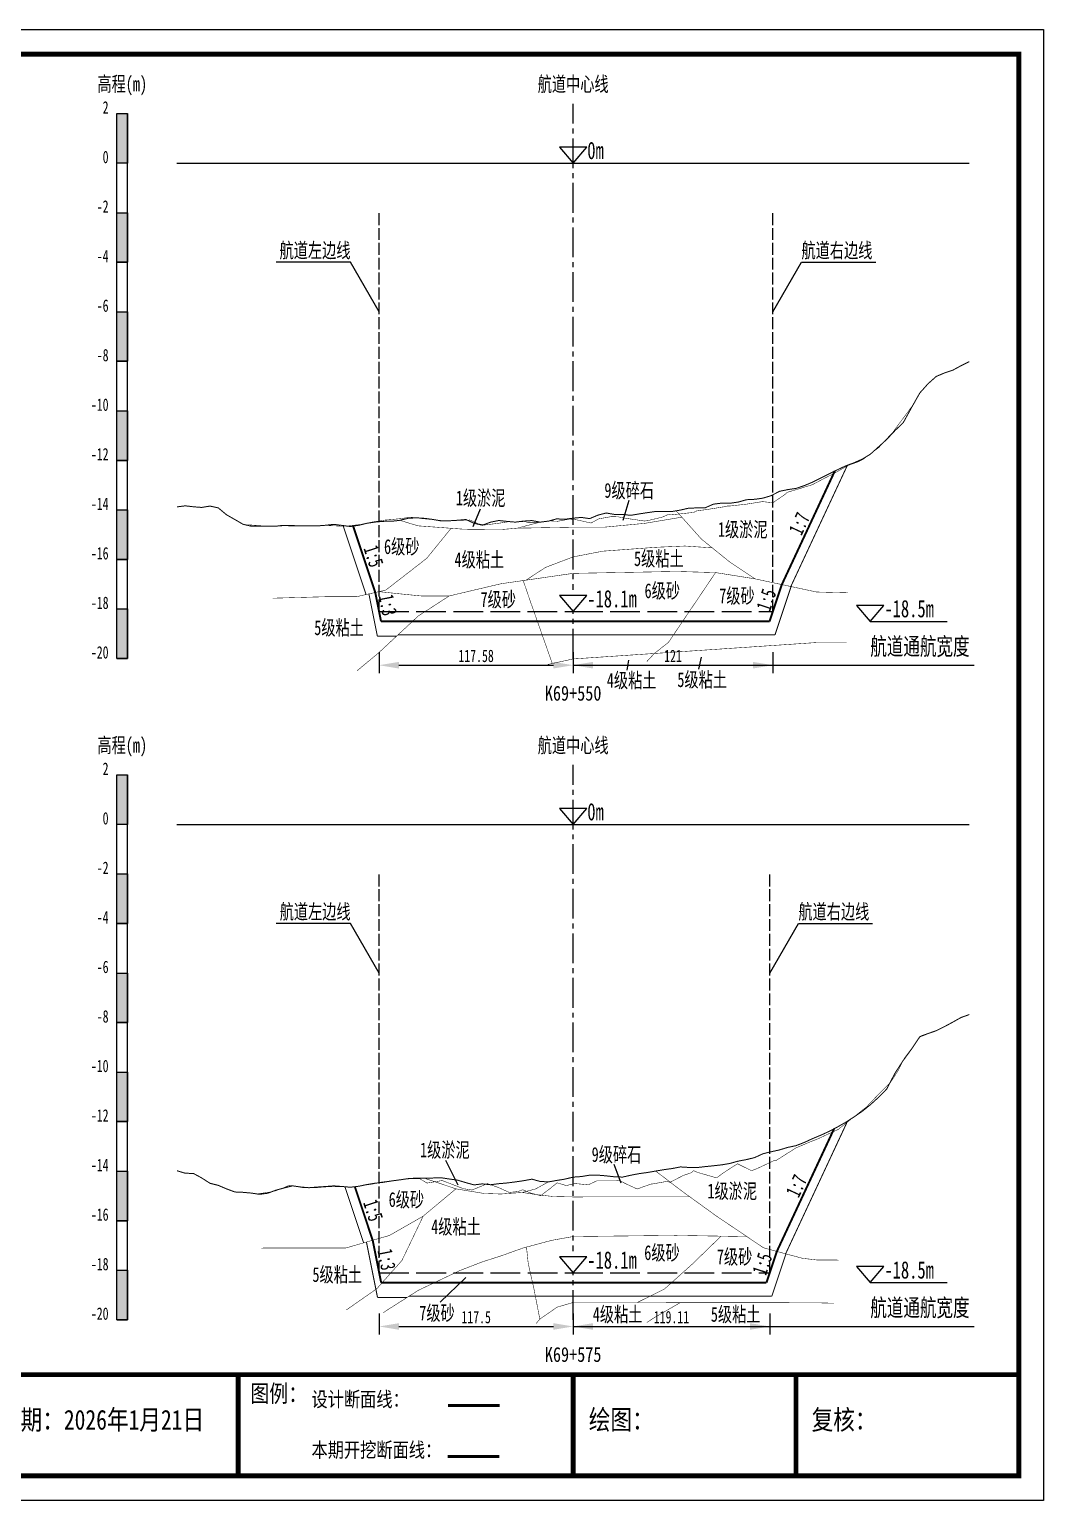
# Model space of a CAD drawing. Header units: millimetres. Extents: x 0 to 1680, y -8762 to 0.
# Drawn here: x 845.2 to 1050, y -742.5 to -445.5 of the extents above; entities that cross this region are included whole.
import ezdxf
from ezdxf.enums import TextEntityAlignment as Align

# ---------------------------------------------------------------- set-up
doc = ezdxf.new("R2010")
doc.units = ezdxf.units.MM
for name, pattern in [('ACAD_ISO02W100', [15, 12, -3]), ('ACAD_ISO05W100', [33, 24, -3, 0, -3, 0, -3]), ('CENTER2', [1.125, 0.75, -0.125, 0.125, -0.125])]:
    doc.linetypes.add(name, pattern=pattern)
for name, color, linetype in [('0-桩号', 1, 'Continuous'), ('0-航道左右边线标注', 8, 'Continuous'), ('1-疏浚底高', 7, 'Continuous'), ('1-通航宽度', 7, 'Continuous'), ('1-通航底高', 7, 'Continuous'), ('202601', 5, 'Continuous'), ('DMX', 20, 'Continuous'), ('L1', 7, 'Continuous'), ('图幅外框线', 145, 'Continuous'), ('地质分层', 6, 'Continuous'), ('坡比', 1, 'Continuous'), ('尺寸标注', 1, 'Continuous'), ('开挖线', 4, 'Continuous'), ('标尺', 7, 'Continuous'), ('超挖线', 3, 'Continuous'), ('辅助框', 7, 'Continuous'), ('通航底面线', 7, 'ACAD_ISO02W100')]:
    doc.layers.add(name, color=color, linetype=linetype)
doc.styles.get("Standard").update_dxf_attribs({"font": 'arial.ttf'})
doc.styles.add('仿宋', font='仿宋_GB2312.ttf', dxfattribs={"width": 0.8})
doc.styles.add('仿宋GB2312', font='仿宋_GB2312.ttf', dxfattribs={"width": 0.7, "height": 2.5})
doc.styles.add('仿宋体', font='仿宋_GB2312.ttf', dxfattribs={"width": 0.8})
doc.dimstyles.new('2000', dxfattribs={"dimtxt": 3, "dimasz": 2.5, "dimexe": 1.25, "dimexo": 0.625, "dimtad": 1, "dimlfac": 2, "dimdsep": 46, "dimtxsty": 'Standard', "dimcen": 2.5, "dimadec": 0, "dimazin": 0, "dimtfac": 1, "dimtmove": 0, "dimatfit": 3, "dimfxl": 0, "dimarcsym": 0})

# ---------------------------------------------------------------- blocks, each defined once
blk = doc.blocks.new('标尺')
at = {"layer": '标尺', "linetype": 'Continuous'}
for points in [[(-2.116669999959413, 100), (0, 100), (0, 90), (-2.116669999959413, 90)], [(-2.116669999959413, 80), (0, 80), (0, 70), (-2.116669999959413, 70)], [(-2.116669999959413, 60), (0, 60), (0, 50), (-2.116669999959413, 50)], [(-2.116669999959413, 40), (0, 40), (0, 30), (-2.116669999959413, 30)], [(-2.116669999959413, 20), (0, 20), (0, 10), (-2.116669999959413, 10)], [(-2.116669999959413, 0), (0, 0), (0, -10), (-2.116669999959413, -10)]]:
    blk.add_hatch(color=256, dxfattribs=at).paths.add_polyline_path(points)
for p, q in [((-2.116669999959413, -10), (-2.116669999959413, 100)), ((0, -10), (0, 100)), ((-2.116669999959413, 80), (0, 80)), ((-2.116669999959413, 70), (0, 70)), ((-2.116669999959413, 60), (0, 60)), ((-2.116669999959413, 50), (0, 50)), ((-2.116669999959413, 40), (0, 40)), ((-2.116669999959413, 30), (0, 30)), ((-2.116669999959413, 20), (0, 20)), ((-2.116669999959413, 10), (0, 10)), ((-2.116669999959413, 0), (0, 0)), ((-2.116669999959413, -10), (0, -10))]:
    blk.add_line(p, q, dxfattribs=at)
at = {"layer": '标尺'}
for points in [[(-2.116669999959413, 100), (0, 100), (0, 90), (-2.116669999959413, 90)], [(-2.116669999959413, 100), (0, 100), (0, 90), (-2.116669999959413, 90)], [(-2.116669999959413, 80), (0, 80), (0, 70), (-2.116669999959413, 70)], [(-2.116669999959413, 80), (0, 80), (0, 70), (-2.116669999959413, 70)], [(-2.116669999959413, 60), (0, 60), (0, 50), (-2.116669999959413, 50)], [(-2.116669999959413, 60), (0, 60), (0, 50), (-2.116669999959413, 50)], [(-2.116669999959413, 40), (0, 40), (0, 30), (-2.116669999959413, 30)], [(-2.116669999959413, 40), (0, 40), (0, 30), (-2.116669999959413, 30)], [(-2.116669999959413, 20), (0, 20), (0, 10), (-2.116669999959413, 10)], [(-2.116669999959413, 20), (0, 20), (0, 10), (-2.116669999959413, 10)], [(-2.116669999959413, 0), (0, 0), (0, -10), (-2.116669999959413, -10)], [(-2.116669999959413, 0), (0, 0), (0, -10), (-2.116669999959413, -10)]]:
    blk.add_lwpolyline(points, close=True, dxfattribs=at)
at = {"layer": '标尺', "style": '仿宋GB2312', "width": 0.7}
blk.add_text('高程(m)', height=3, dxfattribs=at).set_placement((-1.058334999950603, 106.0000000009313), align=Align.MIDDLE_CENTER)
for s, p in [('2', (-3.816669999971054, 100)), ('0', (-3.816669999971054, 90)), ('-2', (-3.816669999971054, 80)), ('-4', (-3.816669999971054, 70)), ('-6', (-3.816669999971054, 60)), ('-8', (-3.816669999971054, 50)), ('-10', (-3.816669999971054, 40)), ('-12', (-3.816669999971054, 30)), ('-14', (-3.816669999971054, 20)), ('-16', (-3.816669999971054, 10)), ('-18', (-3.816669999971054, 0)), ('-20', (-3.816669999971054, -10))]:
    blk.add_text(s, height=2.5, dxfattribs=at).set_placement(p, align=Align.RIGHT)
blk = doc.blocks.new('*D82')
at = {"layer": 'Defpoints', "color": 0, "ltscale": 0.5}
for p in [(915.807894274127, -563), (955, -563), (955, -573.8535821433761)]:
    blk.add_point(p, dxfattribs=at)
at = {"layer": '尺寸标注', "color": 0, "lineweight": -2, "ltscale": 0.5}
for p, q in [((915.807894274127, -571.25), (915.807894274127, -575.4535821433761)), ((955, -571.25), (955, -575.4535821433761)), ((919.807894274127, -573.8535821433761), (951, -573.8535821433761))]:
    blk.add_line(p, q, dxfattribs=at)
at = {"layer": '尺寸标注', "color": 0, "ltscale": 0.5}
for points in [[(919.807894274127, -573.1869154767095), (919.807894274127, -574.5202488100427), (915.807894274127, -573.8535821433761)], [(951, -573.1869154767095), (951, -574.5202488100427), (955, -573.8535821433761)]]:
    blk.add_solid(points, dxfattribs=at)
at = {"layer": '尺寸标注', "color": 0, "ltscale": 0.5, "insert": (935.4039471370635, -571.9785821433761), "char_height": 2.5, "attachment_point": 5, "style": '仿宋GB2312'}
blk.add_mtext('117.58', dxfattribs=at)
blk = doc.blocks.new('*D83')
at = {"layer": 'Defpoints', "color": 0, "ltscale": 0.5}
for p in [(915.8333333328801, -696.5), (955, -696.5), (955, -707.3535520565438)]:
    blk.add_point(p, dxfattribs=at)
at = {"layer": '尺寸标注', "color": 0, "lineweight": -2, "ltscale": 0.5}
for p, q in [((915.8333333328801, -704.75), (915.8333333328801, -708.9535520565438)), ((955, -704.75), (955, -708.9535520565438)), ((919.8333333328801, -707.3535520565438), (951, -707.3535520565438))]:
    blk.add_line(p, q, dxfattribs=at)
at = {"layer": '尺寸标注', "color": 0, "ltscale": 0.5}
for points in [[(919.8333333328801, -706.6868853898771), (919.8333333328801, -708.0202187232104), (915.8333333328801, -707.3535520565438)], [(951, -706.6868853898771), (951, -708.0202187232104), (955, -707.3535520565438)]]:
    blk.add_solid(points, dxfattribs=at)
at = {"layer": '尺寸标注', "color": 0, "ltscale": 0.5, "insert": (935.41666666644, -705.4785520565438), "char_height": 2.5, "attachment_point": 5, "style": '仿宋GB2312'}
blk.add_mtext('117.5', dxfattribs=at)
blk = doc.blocks.new('*D43')
at = {"layer": 'Defpoints', "color": 0, "ltscale": 0.5}
for p in [(955, -563), (995.3341419435869, -563), (995.3341419435869, -573.8535269922086)]:
    blk.add_point(p, dxfattribs=at)
at = {"layer": '尺寸标注', "color": 0, "lineweight": -2, "ltscale": 0.5}
for p, q in [((955, -571.25), (955, -575.4535269922086)), ((995.3341419435869, -571.25), (995.3341419435869, -575.4535269922086)), ((959, -573.8535269922086), (991.3341419435869, -573.8535269922086))]:
    blk.add_line(p, q, dxfattribs=at)
at = {"layer": '尺寸标注', "color": 0, "ltscale": 0.5}
for points in [[(959, -573.1868603255419), (959, -574.5201936588752), (955, -573.8535269922086)], [(991.3341419435869, -573.1868603255419), (991.3341419435869, -574.5201936588752), (995.3341419435869, -573.8535269922086)]]:
    blk.add_solid(points, dxfattribs=at)
at = {"layer": '尺寸标注', "color": 0, "ltscale": 0.5, "insert": (975.1670709717935, -571.9785269922086), "char_height": 2.5, "attachment_point": 5, "style": '仿宋GB2312'}
blk.add_mtext('121', dxfattribs=at)
blk = doc.blocks.new('*D44')
at = {"layer": 'Defpoints', "color": 0, "ltscale": 0.5}
for p in [(955, -696.5), (994.7046511432111, -696.5), (994.7046511432111, -707.353497755259)]:
    blk.add_point(p, dxfattribs=at)
at = {"layer": '尺寸标注', "color": 0, "lineweight": -2, "ltscale": 0.5}
for p, q in [((955, -704.75), (955, -708.953497755259)), ((994.7046511432111, -704.75), (994.7046511432111, -708.953497755259)), ((959, -707.353497755259), (990.7046511432111, -707.353497755259))]:
    blk.add_line(p, q, dxfattribs=at)
at = {"layer": '尺寸标注', "color": 0, "ltscale": 0.5}
for points in [[(959, -706.6868310885924), (959, -708.0201644219256), (955, -707.353497755259)], [(990.7046511432111, -706.6868310885924), (990.7046511432111, -708.0201644219256), (994.7046511432111, -707.353497755259)]]:
    blk.add_solid(points, dxfattribs=at)
at = {"layer": '尺寸标注', "color": 0, "ltscale": 0.5, "insert": (974.8523255716055, -705.478497755259), "char_height": 2.5, "attachment_point": 5, "style": '仿宋GB2312'}
blk.add_mtext('119.11', dxfattribs=at)
blk = doc.blocks.new('通航底高')
at = {"layer": '1-通航底高'}
for p, q in [((-2.762494692986365, 3.232132659759372), (5.923793651163578e-06, 6.932765245437622e-06)), ((2.762506540631875, 3.232132659759372), (-2.762494692986365, 3.232132659759372)), ((5.923793651163578e-06, 6.932765245437622e-06), (2.762506540631875, 3.232132659759372))]:
    blk.add_line(p, q, dxfattribs=at)
at = {"layer": '1-通航底高', "style": '仿宋', "width": 0.7}
blk.add_attdef('通航底高', (2.856129719933961, 0.8203305718488991), '', height=3.5, dxfattribs=at)
blk = doc.blocks.new('疏浚底高')
at = {"layer": '1-疏浚底高'}
for p, q in [((-2.762500616780017, 3.232125726994127), (0, 0)), ((2.762500616838224, 3.232125726994127), (-2.762500616780017, 3.232125726994127)), ((0, 0), (2.762500616838224, 3.232125726994127)), ((-5.923793651163578e-06, -6.932765245437622e-06), (15.51466270413067, -6.932765245437622e-06))]:
    blk.add_line(p, q, dxfattribs=at)
at = {"layer": '1-疏浚底高', "style": '仿宋', "width": 0.7}
blk.add_attdef('疏浚底高', (2.856123796140309, 0.8203236390836537), '', height=3.5, dxfattribs=at)

msp = doc.modelspace()

# ---------------------------------------------------------------- linework, layer by layer
at = {"layer": '0-航道左右边线标注', "linetype": 'ACAD_ISO02W100', "ltscale": 0.2}
for points in [[(915.8078942741267, -563), (915.8078942741267, -482.5)], [(995.3341419435869, -563), (995.3341419435869, -482.5)], [(915.8333333328801, -696.5), (915.8333333328801, -616)], [(994.7046511432109, -696.5), (994.7046511432109, -616)]]:
    msp.add_lwpolyline(points, dxfattribs=at)
at = {"layer": '0-航道左右边线标注'}
for points in [[(915.807894274127, -502.5), (910.0343915822598, -492.4999999999836), (895.0343915822598, -492.49999999994)], [(995.3341419435869, -502.5), (1001.107644635512, -492.5000000000164), (1016.107644635512, -492.50000000006)], [(915.8333333328801, -636), (910.0598306410129, -625.9999999999836), (895.0598306410129, -625.99999999994)], [(994.7046511432111, -636), (1000.478153835136, -626.0000000000164), (1015.478153835136, -626.00000000006)]]:
    msp.add_lwpolyline(points, dxfattribs=at)
at = {"layer": '1-通航宽度'}
for points in [[(955, -573.85), (1036, -573.85)], [(955, -707.35), (1036, -707.35)]]:
    msp.add_lwpolyline(points, dxfattribs=at)
at = {"layer": '202601', "color": 1, "linetype": 'Continuous', "const_width": 0.1}
for points in [[(888.8030000001987, -545.5), (888.8867407409397, -545.5000019073505), (889.3167407409397, -545.5000019073505), (891.2634074076057, -545.6500005721991), (894.2134074076057, -545.8500003814697), (896.1234074076057, -545.59999942779), (900.3134074076057, -545.6500005721991), (900.8700740742727, -545.6500005721991), (901.1667407409398, -545.6500005721991), (905.1900740742727, -545.6500005721991), (905.3534074076057, -545.6500005721991), (908.6767407409397, -545.7999992370587), (908.9467407409397, -545.7999992370587), (909.8000740742727, -545.7000017166083), (912.0300740742728, -545.4500007629413), (912.3634074076057, -545.3999996185303), (914.4234074076057, -544.9499988555908), (917.0567407409397, -544.5499992370587), (917.7234074076057, -544.4999980926495), (920.2934074076057, -544.2500019073395), (921.1900740742727, -544.0999984741193), (922.4900740742727, -544.0000009536707), (924.4067407409398, -544.2500019073395), (928.5300740742728, -544.6500015258807), (929.6534074076058, -544.7499990463202), (930.9467407409397, -544.6500015258807), (934.1634074076057, -544.5499992370587), (935.8034074076057, -545.3000020980799), (937.1134074076057, -545.5499982833808), (939.9334074076057, -545.1999998092597), (941.8567407409397, -544.8999977111798), (943.3967407409397, -544.8999977111798), (945.1834074076057, -544.8500013351404), (945.7867407409396, -545), (947.7400740742727, -545), (950.1434074076057, -544.6999979019092), (951.0467407409398, -544.7499990463202), (951.8734074076057, -544.8000001907294), (954.3200740742727, -544.34999942779), (955.6900740742727, -544.4999980926495), (958.6134074076058, -545.1499986648505), (960.1767407409397, -544.2999982833808), (962.7567407409397, -543.8500022888202), (964.1100740742727, -543.8999986648505), (965.3434074076058, -544.1499996185303), (969.4100740742729, -544.7499990463202), (970.1434074076058, -544.6500015258807), (973.0167407409397, -543.9499998092597), (974.3634074076058, -543.3500003814697), (974.7634074076057, -543.4999990463202), (979.4000740742727, -543.0000019073395), (979.7367407409397, -542.7500009536707), (980.5967407409398, -542.6000022888202), (981.8667407409398, -542.4499988555908), (985.2834074076059, -541.9000005721991), (986.2100740742726, -541.7000007629413), (986.7867407409399, -541.7000007629413), (989.9367407409397, -541.3500022888202), (993.0834074076056, -540.8500003814697), (993.2100740742726, -540.8500003814697), (993.4234074076057, -540.8500003814697), (995.3434074076058, -541.0500001907294), (997.6767407409397, -539.4500017166083), (998.2634074076057, -538.9499998092597), (998.6034074076056, -538.8500022888202), (1003.33674074094, -537.3999977111798), (1003.70674074094, -537.1999979019092), (1006.07674074094, -535.9499979019092), (1007.833407407606, -535.0500011444001), (1010.570074074273, -533.4999990463202), (1012.40674074094, -532.8499984741193), (1013.62674074094, -532.2499990463202), (1015.203407407606, -531.0500001907294), (1016.753407407606, -529.8999977111798), (1019.033407407606, -527.3500013351404), (1019.47674074094, -526.9500017166083), (1020.603407407606, -525.3999996185303), (1023.383407407606, -521.6499996185303), (1025.100074074273, -518.6999988555908), (1025.130074074273, -518.6999988555908), (1027.070074074273, -516.6499996185303)], [(888.2839999998008, -680.2499999990687), (888.2837777775788, -680.2500019064191), (888.3004444442448, -680.2500019064191), (888.3537777775788, -680.2500019064191), (888.5404444442448, -680.2999982824495), (891.1571111109118, -680.6000003805384), (893.5504444442448, -680.2500019064191), (894.7971111109118, -680.0000009527394), (895.9304444442448, -679.6000013342091), (897.6971111109118, -678.8499984731898), (900.2404444442449, -679.2999992361292), (900.5271111109118, -679.3500003805384), (902.9771111109118, -679.3500003805384), (904.6704444442448, -679.2000017156788), (906.5037777775788, -679.0999994268604), (908.4604444442448, -679.1500005712696), (911.0704444442448, -679.1500005712696), (913.4537777775788, -678.7500009527394), (914.4904444442449, -678.6000022878907), (916.2637777775789, -678.1999979009779), (919.1471111109119, -677.8499994268604), (919.5337777775788, -677.7999982824495), (920.1271111109119, -677.75000190641), (922.3771111109119, -677.5000009527394), (924.0104444442449, -677.5000009527394), (925.4837777775788, -678.3999977102485), (928.5004444442449, -677.9000005712696), (928.5504444442448, -677.9000005712696), (928.5837777775788, -677.9000005712696), (932.8937777775789, -679.5500001897999), (934.5871111109118, -679.8000011434779), (936.5371111109118, -679.0000019064191), (937.6671111109118, -678.4999999990687), (939.9137777775788, -679.2999992361292), (942.1104444442449, -680.2999982824495), (943.8604444442449, -680.0999984731898), (944.8204444442448, -679.7499999990687), (946.5337777775788, -680.4500017156788), (948.4504444442448, -680.9499988546595), (950.4071111109118, -679.4499979009779), (951.7637777775789, -678.3500013342091), (953.6071111109118, -678.899999617599), (955.4171111109118, -678.4999999990687), (958.0004444442449, -678.7500009527394), (958.0604444442448, -678.7500009527394), (959.783777777579, -677.9500017156788), (963.7537777775788, -677.9500017156788), (964.2237777775788, -677.7999982824495), (965.5504444442449, -678.4999999990687), (967.9171111109117, -679.6000013342091), (970.7204444442448, -678.6000022878907), (970.8171111109118, -678.6000022878907), (971.2171111109119, -678.5500011434779), (973.9604444442448, -678.0499992361292), (974.5637777775787, -678.2499990453907), (977.1737777775788, -676.9000015249494), (978.8904444442448, -676.3000020971485), (979.3204444442449, -675.8999977102485), (980.1404444442448, -676.2500009527394), (983.9471111109119, -677.3500022878798), (985.553777777579, -676.1999998083284), (988.1837777775788, -674.4999990453907), (991.010444444245, -675.8999977102485), (991.1471111109117, -675.8500013342091), (992.0837777775787, -675.49999809172), (995.7037777775788, -673.8000020971485), (995.9737777775788, -673.899999617599), (996.2137777775788, -673.6999998083284), (999.9204444442448, -671.3499984731898), (1003.030444444245, -670.0000009527394), (1003.720444444245, -669.7499999990687), (1004.143777777579, -669.6000013342091), (1008.460444444245, -667.5999984731898), (1008.490444444245, -667.5999984731898), (1008.733777777579, -667.3999986639192), (1013.503777777579, -663.6000022878907), (1014.043777777579, -663.1999979009779), (1014.390444444245, -662.9000005712696), (1014.957111110912, -662.2499999990687), (1019.167111110912, -657.9500017156788), (1020.540444444245, -655.8500013342091), (1021.843777777579, -653.2499990453907), (1025.000444444245, -649.0000019064191), (1025.227111110912, -648.6999998083284), (1025.400444444245, -648.6000022878907), (1026.477111110912, -648.2499990453907)]]:
    msp.add_lwpolyline(points, dxfattribs=at)
at = {"layer": 'DMX', "color": 7, "linetype": 'Continuous', "const_width": 0.2}
for points in [[(874.9999999999998, -541.8900000001304), (874.9999999999998, -541.8900000001304), (876.6666666666861, -541.6800000001676), (878.3333333333139, -541.8700000001118), (880, -542.0049999998882), (881.6666666666861, -541.7299999999814), (883.3333333333139, -542.089999999851), (885, -543.4799999999814), (886.6666666666861, -544.4300000001676), (888.3333333333139, -545.3999999999069), (890, -545.785000000149), (891.6666666666861, -545.785000000149), (893.3333333333139, -545.8050000001676), (895, -545.7749999999069), (896.6666666666861, -545.6450000000186), (898.3333333333139, -545.7250000000931), (900, -545.714999999851), (901.6666666666861, -545.7200000002049), (903.3333333333139, -545.7299999999814), (905, -545.6049999999814), (906.6666666666861, -545.4199999999255), (908.3333333333139, -545.6299999998882), (910, -545.8549999999814), (911.6666666666861, -545.6099999998696), (913.3333333333139, -545.2000000001863), (915, -544.9550000000745), (916.6666666666861, -544.8100000000559), (918.3333333333139, -544.7949999999255), (920, -544.6049999999814), (921.6666666666861, -544.1949999998324), (923.3333333333139, -544.0950000002049), (925, -544.2099999999627), (926.6666666666861, -544.4249999998137), (928.3333333333139, -544.7200000002049), (930, -544.6949999998324), (931.6666666666861, -544.5950000002049), (933.3333333333139, -544.4449999998324), (935, -545.2050000000745), (936.6666666666861, -545.5849999999627), (938.3333333333139, -544.9750000000931), (940, -544.6400000001304), (941.6666666666861, -544.8250000001863), (943.3333333333139, -544.9700000002049), (945, -544.7599999997765), (946.6666666666861, -544.6549999997951), (948.3333333333139, -544.9700000002049), (950, -544.7700000000186), (951.6666666666861, -544.3100000000559), (953.3333333333139, -544.3950000000186), (955, -544.1699999999255), (956.6666666666861, -544.0200000000186), (958.3333333333139, -544.2599999997765), (960, -543.5600000000559), (961.6666666666861, -543.125), (963.3333333333139, -543.4049999997951), (965, -543.4300000001676), (966.6666666666861, -543.589999999851), (968.3333333333139, -543.3100000000559), (970, -543.0550000001676), (971.6666666666861, -542.8199999998324), (973.3333333333139, -542.8199999998324), (975, -542.8199999998324), (976.6666666666861, -542.535000000149), (978.3333333333139, -542.1499999999069), (980, -542.1000000000931), (981.6666666666861, -542.0699999998324), (983.3333333333139, -541.3349999999627), (985, -541.1299999998882), (986.6666666666861, -541.1549999997951), (988.3333333333139, -540.9199999999255), (990, -540.4449999998324), (991.6666666666861, -540.3599999998696), (993.3333333333139, -540.125), (995, -539.6200000001118), (996.6666666666861, -538.75), (998.3333333333139, -538.4049999997951), (1000, -538.1699999999255), (1001.666666666686, -537.6000000000931), (1003.333333333314, -536.9049999997951), (1005, -536.0699999998324), (1006.666666666686, -535.2250000000931), (1008.333333333314, -534.4150000000373), (1010, -533.625), (1011.666666666686, -533.0150000001304), (1013.333333333314, -532.2749999999069), (1015, -531.2700000000186), (1016.666666666686, -529.7749999999069), (1018.333333333314, -528.2700000000186), (1020, -526.4849999998696), (1021.666666666686, -524.8700000001118), (1023.333333333314, -521.8500000000931), (1025, -518.8999999999069), (1026.666666666686, -517.035000000149), (1028.333333333314, -515.5499999998137), (1030, -514.8500000000931), (1031.666666666686, -514.2900000000373), (1033.333333333314, -513.3950000000186), (1035, -512.5649999999441)], [(874.9999999999998, -675.910000000149), (874.9999999999998, -675.910000000149), (876.6666666666861, -676.410000000149), (878.3333333333139, -676.4700000002049), (880, -677.3700000001118), (881.6666666666861, -678.4449999998324), (883.3333333333139, -678.8599999998696), (885, -679.5699999998324), (886.6666666666861, -680.1949999998324), (888.3333333333139, -680.2700000000186), (890, -680.4199999999255), (891.6666666666861, -680.6699999999255), (893.3333333333139, -680.4500000001863), (895, -679.8300000000745), (896.6666666666861, -679.375), (898.3333333333139, -678.9550000000745), (900, -679.2000000001863), (901.6666666666861, -679.339999999851), (903.3333333333139, -679.2099999999627), (905, -679.0950000002049), (906.6666666666861, -678.9700000002049), (908.3333333333139, -679.0950000002049), (910, -679.2400000002235), (911.6666666666861, -679.0499999998137), (913.3333333333139, -678.7050000000745), (915, -678.4350000000559), (916.6666666666861, -678.2450000001118), (918.3333333333139, -677.9700000002049), (920, -677.7549999998882), (921.6666666666861, -677.5049999998882), (923.3333333333139, -677.4049999997951), (925, -677.4300000001676), (926.6666666666861, -677.3799999998882), (928.3333333333139, -677.3300000000745), (930, -677.5800000000745), (931.6666666666861, -677.8100000000559), (933.3333333333139, -678.3149999999441), (935, -678.7700000000186), (936.6666666666861, -678.5649999999441), (938.3333333333139, -678.7349999998696), (940, -678.5249999999069), (941.6666666666861, -678.3799999998882), (943.3333333333139, -678.1699999999255), (945, -677.9199999999255), (946.6666666666861, -677.6150000002235), (948.3333333333139, -678.0699999998324), (950, -678.1650000000373), (951.6666666666861, -677.875), (953.3333333333139, -677.6049999999814), (955, -677.2000000001863), (956.6666666666861, -677.0849999999627), (958.3333333333139, -676.8050000001676), (960, -676.8050000001676), (961.6666666666861, -676.9449999998324), (963.3333333333139, -677.1299999998882), (965, -677.1899999999441), (966.6666666666861, -676.8100000000559), (968.3333333333139, -676.4950000001118), (970, -676.2700000000186), (971.6666666666861, -675.9750000000931), (973.3333333333139, -675.6949999998324), (975, -675.464999999851), (976.6666666666861, -675.1400000001304), (978.3333333333139, -675.2450000001118), (980, -675.2700000000186), (981.6666666666861, -675.0800000000745), (983.3333333333139, -674.910000000149), (985, -674.7250000000931), (986.6666666666861, -674.4350000000559), (988.3333333333139, -673.9700000002049), (990, -673.660000000149), (991.6666666666861, -673.25), (993.3333333333139, -672.4799999999814), (995, -672.0750000001863), (996.6666666666861, -671.7099999999627), (998.3333333333139, -671.2000000001863), (1000, -670.8500000000931), (1001.666666666686, -670.2050000000745), (1003.333333333314, -669.4350000000559), (1005, -668.7400000002235), (1006.666666666686, -667.9799999999814), (1008.333333333314, -667.1000000000931), (1010, -666.1549999997951), (1011.666666666686, -665.0849999999627), (1013.333333333314, -663.9500000001863), (1015, -662.6049999999814), (1016.666666666686, -661.0950000002049), (1018.333333333314, -659.3900000001304), (1020, -656.2050000000745), (1021.666666666686, -653.6299999998882), (1023.333333333314, -651.3549999999814), (1025, -648.8599999998696), (1026.666666666686, -648.214999999851), (1028.333333333314, -647.6400000001304), (1030, -646.8100000000559), (1031.666666666686, -645.910000000149), (1033.333333333314, -644.9750000000931), (1035, -644.3799999998882)]]:
    msp.add_lwpolyline(points, dxfattribs=at)
at = {"layer": 'L1', "linetype": 'CENTER2', "ltscale": 8}
for p, q in [((954.9999999999998, -572.5), (954.9999999999998, -460.5)), ((954.9999999999998, -705.9999999990687), (954.9999999999998, -593.9999999990687))]:
    msp.add_line(p, q, dxfattribs=at)
at = {"layer": 'L1'}
for p, q in [((952.2374993832198, -469.267874272773), (954.9999999999998, -472.4999999997672)), ((957.762500616838, -469.267874272773), (952.2374993832198, -469.267874272773)), ((954.9999999999998, -472.4999999997672), (957.762500616838, -469.267874272773)), ((874.9999999999998, -472.4999999997672), (1035, -472.5000000002328)), ((952.2374993832198, -602.7678742718417), (954.9999999999998, -605.9999999988358)), ((957.762500616838, -602.7678742718417), (952.2374993832198, -602.7678742718417)), ((954.9999999999998, -605.9999999988358), (957.762500616838, -602.7678742718417)), ((874.9999999999998, -605.9999999988358), (1035, -605.9999999993015))]:
    msp.add_line(p, q, dxfattribs=at)
at = {"layer": '地质分层'}
for points in [[(936.2252666164204, -542.3778054599643), (934.7710852110904, -545.9339190050996)], [(966.2337226312447, -540.5909296657555), (965.0547148564146, -544.6529483939375)], [(965.8916094577071, -574.8232433383564), (966.2774638146802, -572.8629302154186)], [(980.3563127649613, -574.6386098654657), (980.9237957473088, -572.2241737262157)], [(929.2273787289887, -673.7888017601799), (931.719824513646, -678.7376415465951)], [(963.2256519683069, -674.6167195746893), (964.5980128094307, -678.358907273032)], [(928.141765645938, -702.4475966619539), (933.3337890048642, -697.4936115887031)]]:
    msp.add_lwpolyline(points, dxfattribs=at)
at = {"layer": '地质分层', "linetype": 'ACAD_ISO05W100', "ltscale": 0.2, "const_width": 0.1, "flags": 128}
for points in [[(975.8028631409397, -542.6827104031108), (980.8825135221705, -548.3750017480925), (986.6185892987996, -553.0129120461643), (991.7359658600762, -556.4220318333246), (1004.166474242986, -559.0774998092093), (1010.470978112038, -559.2344363882388)], [(894.289091696497, -560.3277821773663), (905.8333123149932, -560.0045003574342), (911.3333123149932, -560.0045003574342), (917.1739717149176, -558.6898434562609), (925.4372764900327, -552.2740226807073), (930.3567090555443, -546.2097959788516)], [(920, -544.6049999999814), (923.6685657384805, -545.7168842670508), (932.9455584939569, -546.4005924593657), (940.410600391042, -546.4703521183692), (943.7081284611486, -546.1892889435403), (948.3333333333139, -544.9700000002049)], [(943.7081284611486, -546.1892889435403), (955, -545.986422273796), (961.4861183455214, -545.96991013363), (969.424343871884, -545.2189078275114), (976.9445889540366, -543.962136244867)], [(945.4854172591004, -556.6811017710716), (949.4057540041395, -554.1151896244846), (955, -551.9861771776341), (961.0282110166736, -550.8271992420778), (971.8012674110942, -550.0452416436747), (977.5757934218273, -549.7922157770954), (983.0922259123763, -550.1616671006195)], [(911.3333123149932, -575.0045009534806), (915.7268447363749, -571.3519038413651), (923.7279888270423, -563.9159043058753), (929.974404069595, -559.8701822059229), (940.410600391042, -557.411965215113), (955, -555.3108334657736), (975.9259288473986, -554.9281025147066), (983.7592901000753, -555.1542107360438), (991.7359658600762, -556.4220318333246)], [(971.39702372998, -571.4843556149863), (974.2341185635887, -569.2563651488163), (983.7592901000753, -555.1542107360438)], [(944.9092050854233, -556.764086522162), (946.4031402976252, -561.0976268351078), (950.7889235022012, -573.5100497389212)], [(915.7833413867629, -559.0028563598171), (920.1905673244037, -559.4664175254293), (924.3956247037277, -559.8796033822), (929.974404069595, -559.8701822059229)], [(949.8799900451904, -573.7089361614766), (955, -572.5886116144247), (1004.166474242986, -569.2775000953116), (1010.219226182659, -569.2647342225152)], [(971.3970237299218, -571.4843556149863), (969.8562418605665, -573.1412751294724)], [(971.6666666666861, -675.9750000000931), (976.9780670609325, -680.0310899550095), (983.9061000831425, -685.0445014066063), (993.4452535230666, -691.4697433579713), (1001.289101202972, -693.5881620487198), (1004.166474242986, -693.9189997375943), (1008.616330084742, -693.9499735083423)], [(892.0519871888682, -691.5262704133056), (905.8333123149932, -691.4931253278628), (909.1273864386603, -691.4931253278628), (917.9115171069279, -688.9771693963557), (924.7137130005285, -685.0848778747022), (931.3271532016806, -679.5654146904126)], [(925, -677.4300000001676), (931.3271532016806, -679.5654146904126), (936.9304008982144, -680.4913816908374), (940.410600391042, -680.6110000000335), (944.7218164410442, -680.2962287617847), (947.4273147052154, -679.5788735128008), (950, -678.1650000000373)], [(944.7218164410442, -680.2962287617847), (947.6125749223866, -680.7349863816053), (950.9857090627775, -681.1145251812413), (955, -681.1996916751377), (978.5461209337809, -681.1657986403443)], [(909.1776291449771, -704.035104454983), (915.3458378748037, -699.7321146065369), (920.428259678185, -694.0269196685404), (924.7137130005285, -685.0848778747022)], [(916.6570574153789, -704.5955800513912), (917.1949445693754, -704.2017896212637), (923.7140069240704, -700.0672392910346), (932.1101397792809, -696.0686230706051), (936.6927085439675, -694.2920584753156), (940.410600391042, -693.1110000000335), (944.8651309488341, -691.5155033553019), (950.6081976769492, -689.9758140398189), (955, -689.1930001587607), (975.7616414851509, -688.9637105735019), (990.0766507101362, -689.2007696749642)], [(945.5790983472252, -691.3240920365788), (945.9277555900626, -694.6137243378907), (947.1057309322059, -699.8707404797897), (948.2732198471203, -705.8666459876113)], [(967.9423283553915, -702.5214641932398), (973.433654606808, -699.7980628376827), (979.0648661097512, -694.7523502116092), (984.8775081119384, -689.1146709476598)], [(947.5151309324685, -706.7472211423872), (948.2732198471203, -705.8666459876113), (951.7547137369402, -703.4575167261064), (955, -702.5044803149067), (1004.166474242986, -702.5690001905896), (1007.701776863941, -702.6622436975236)], [(969.8369566287041, -706.5736073221193), (971.2629641392268, -705.6459212955087), (976.6351819580887, -702.5328715974465)]]:
    msp.add_lwpolyline(points, dxfattribs=at)
at = {"layer": '开挖线', "linetype": 'Continuous', "const_width": 0.4, "flags": 128}
for points in [[(997.1418536492058, -557.5768648830328), (1007.838494474722, -534.6554916853352)], [(915.03902259182, -559.170392895314), (910.5725055228353, -545.7708416880872)], [(994.6674752759546, -565.0000000029377), (997.1418536492058, -557.5768648830328)], [(916.2049440133446, -565.0000000029377), (915.03902259182, -559.170392895314)], [(916.2049440133446, -565.0000000029377), (994.6674752759546, -565.0000000029377)], [(996.1389080758022, -692.1972292021385), (1007.693225897951, -667.4379767259298)], [(914.5200917636444, -689.9485434606694), (910.9157777233409, -679.1356013395388)], [(916.230383072098, -698.5000000029377), (914.5200917636444, -689.9485434606694)], [(994.0379844755786, -698.5000000029377), (996.1389080758022, -692.1972292021385)], [(916.230383072098, -698.5000000029377), (994.0379844755786, -698.5000000029377)]]:
    msp.add_lwpolyline(points, dxfattribs=at)
at = {"layer": '超挖线', "linetype": 'ACAD_ISO02W100', "ltscale": 0.5, "const_width": 0.2, "flags": 128}
for points in [[(998.9605452134587, -557.9653829595361), (1010.385179202237, -533.4840244120131)], [(913.1785966823231, -559.5891507090419), (908.5346036083174, -545.6571714870247)], [(995.7508204567407, -567.7500000029377), (999.0089151293091, -557.9757159852322)], [(915.4716107133022, -568.0000000029377), (913.7631268195412, -559.4575805341319)], [(915.4716107133022, -568.0000000029377), (919.3334971388286, -568.0000000029377)], [(995.7508204567407, -567.7500000029377), (919.6024974276426, -567.7500000029377)], [(997.9150525962978, -692.6769195152648), (1010.416830911037, -665.8873945549542)], [(912.6943864502203, -690.4714630626155), (908.9192228933258, -679.1459723919319)], [(915.4970497720556, -701.5000000029377), (913.2589990487234, -690.3097463862757)], [(995.1213296563812, -701.2500000029377), (997.9737398531056, -692.6927694127645)], [(915.4970497720556, -701.5000000029377), (921.4549326174975, -701.5000000029377)], [(995.1213296563812, -701.2500000029377), (921.8491146828984, -701.2500000029377)]]:
    msp.add_lwpolyline(points, dxfattribs=at)
at = {"layer": '辅助框', "color": 24, "const_width": 1}
for points in [[(655.0000000003977, -717.0819660233919), (1045.000000000398, -717.0819660233919)], [(887.3787765662825, -717.0819660233919), (887.3787765662825, -737.5)], [(955.0000000003977, -717.0819660233919), (955.0000000003977, -737.5)], [(1000.000000000398, -717.0819660233919), (1000.000000000398, -717.0819660233919), (1000.000000000398, -737.5)]]:
    msp.add_lwpolyline(points, dxfattribs=at)
at = {"layer": '辅助框', "color": 7, "lineweight": 50}
msp.add_lwpolyline([(929.7886391461798, -723.2804354561222), (940.1471387559609, -723.2804354561222)], dxfattribs=at)
at = {"layer": '辅助框', "color": 1, "lineweight": 50}
msp.add_lwpolyline([(929.716763842765, -733.6069611257808), (940.0752634525461, -733.6069611257808)], dxfattribs=at)

# ---------------------------------------------------------------- block references
at = {"layer": '1-疏浚底高'}
for p in [(1015, -565), (1015, -698.5)]:
    msp.add_blockref('疏浚底高', p, dxfattribs=at).add_auto_attribs({'疏浚底高': '-18.5m'})
at = {"layer": '标尺'}
for p in [(864.9999999999998, -562.5), (864.9999999999998, -695.9999999990687)]:
    msp.add_blockref('标尺', p, dxfattribs=at)

# ---------------------------------------------------------------- texts
at = {"layer": '0-航道左右边线标注', "style": '仿宋', "width": 0.7}
for p in [(910.0343915822598, -492.4999999999836), (910.0598306410129, -625.9999999999836)]:
    msp.add_text('航道左边线', height=3, dxfattribs=at).set_placement(p, align=Align.BOTTOM_RIGHT)
for p in [(1001.107644635512, -492.5000000000164), (1000.478153835136, -626.0000000000164)]:
    msp.add_text('航道右边线', height=3, dxfattribs=at).set_placement(p, align=Align.BOTTOM_LEFT)
at = {"layer": '1-通航宽度', "style": '仿宋', "width": 0.7}
for p in [(1015, -572.85), (1015, -706.35)]:
    msp.add_text('航道通航宽度', height=3.5, dxfattribs=at).set_placement(p, align=Align.BOTTOM_LEFT)
at = {"layer": 'L1', "style": '仿宋', "width": 0.7}
for p in [(954.9999999999998, -456.52892156085), (954.9999999999998, -590.0289215599187)]:
    msp.add_text('航道中心线', height=3, dxfattribs=at).set_placement(p, align=Align.MIDDLE_CENTER)
for p in [(957.8561237953252, -471.6796694293153), (957.8561237953252, -605.1796694283839)]:
    msp.add_text('0m ', height=3.5, dxfattribs=at).set_placement(p)
at = {"layer": '地质分层', "linetype": 'Continuous', "width": 0.7}
for s, style, p in [('9级碎石', '仿宋GB2312', (966.3197305072156, -538.5570107134845)), ('1级淤泥', '仿宋GB2312', (936.3257546779771, -540.0834732502517)), ('1级淤泥', '仿宋GB2312', (989.2457437876365, -546.4366752726019)), ('6级砂', '仿宋GB2312', (920.3864488123436, -549.9058952136184)), ('4级粘土', '仿宋GB2312', (936.0555628497532, -552.5194745346416)), ('5级粘土', '仿宋GB2312', (972.302173001226, -552.3280081208322)), ('6级砂', '仿宋体', (973.0016812050599, -558.8134981119547)), ('7级砂', '仿宋体', (988.0724479199198, -559.8457249762214)), ('7级砂', '仿宋GB2312', (939.8720687873065, -560.5725481949412)), ('5级粘土', '仿宋GB2312', (907.7282112869798, -566.2668783007248)), ('4级粘土', '仿宋GB2312', (966.8089718030824, -576.8939743168376)), ('5级粘土', '仿宋GB2312', (981.0527645974435, -576.7581593254654)), ('1级淤泥', '仿宋GB2312', (929.10188172733, -671.6931771905984)), ('9级碎石', '仿宋GB2312', (963.7492219919789, -672.6321953760635)), ('6级砂', '仿宋GB2312', (921.3259573239193, -681.718573766695)), ('1级淤泥', '仿宋GB2312', (987.1334905572803, -679.9991423923602)), ('4级粘土', '仿宋GB2312', (931.3409346749977, -687.2056311375018)), ('6级砂', '仿宋体', (972.9417562847957, -692.446517404831)), ('7级砂', '仿宋体', (987.5959546158265, -693.2770696062034)), ('5级粘土', '仿宋GB2312', (907.3571878467264, -696.8615439723908)), ('7级砂', '仿宋GB2312', (927.5097481340708, -704.6232297484858)), ('4级粘土', '仿宋GB2312', (963.9684504155375, -704.8983379451347)), ('5级粘土', '仿宋GB2312', (987.8180175310481, -704.8987495680813))]:
    msp.add_text(s, height=3, dxfattribs=dict(at, style=style)).set_placement(p, align=Align.MIDDLE_CENTER)
at = {"layer": '坡比', "style": '仿宋体', "width": 0.7}
for s, rotation, p in [('1:7', 65, (1000.677804098771, -545.270415246099)), ('1:5', 288, (914.7031240601896, -551.8381419799497)), ('1:3', 281, (917.583144055956, -561.6929611888089)), ('1:5', 72, (994.007296153113, -560.6559820510502)), ('1:7', 65, (1000.103698804937, -678.9718361089768)), ('1:5', 288, (914.615296145217, -683.9096012849405)), ('1:3', 281, (917.3363950739881, -693.8320209852027)), ('1:5', 72, (993.1910844327778, -694.7161448109391))]:
    msp.add_text(s, height=3, rotation=rotation, dxfattribs=at).set_placement(p, align=Align.MIDDLE)
at = {"layer": '辅助框', "insert": (889.8269339597713, -719.1319541339567), "char_height": 3.5, "width": 20.65205776894732, "attachment_point": 1, "style": '仿宋'}
msp.add_mtext('{\\C3;图例：}', dxfattribs=at)
at = {"layer": '辅助框', "color": 7, "lineweight": 50, "insert": (902.1653762107815, -720.5513457099987), "char_height": 3, "width": 26.24716962347821, "attachment_point": 1, "style": '仿宋'}
msp.add_mtext('设计断面线：', dxfattribs=at)
at = {"layer": '辅助框', "lineweight": 0, "char_height": 4, "width": 115.8863471220259, "attachment_point": 1}
for s, insert in [('{\\fKaiTi|b0|i0|c134|p49;\\W0.8;测量日期：2026年1月21日}', (830.3284275267633, -724.1820425070846)), ('{\\fKaiTi|b0|i0|c134|p49;\\W0.8;绘图：}', (958.1550933698672, -724.1820425070846)), ('{\\fKaiTi|b0|i0|c134|p49;\\W0.8;复核：}', (1003.155093369867, -724.1820425070846))]:
    msp.add_mtext(s, dxfattribs=dict(at, insert=insert))
at = {"layer": '辅助框', "color": 1, "insert": (902.1653762107815, -730.7603626983027), "char_height": 3, "width": 26.24716962347821, "attachment_point": 1, "style": '仿宋'}
msp.add_mtext('本期开挖断面线：', dxfattribs=at)

# ---------------------------------------------------------------- wipeouts: each hides what was drawn before it
msp.add_wipeout([(949.1678378378379, -714.6059270258631), (949.1678378378379, -711.451872971809), (960.7672972972973, -711.451872971809), (960.7672972972973, -714.6059270258631)]).dxf.layer = '0-桩号'

# ---------------------------------------------------------------- next in the draw order: texts
at = {"layer": '0-桩号', "style": '仿宋', "width": 0.8}
msp.add_text('K69+575', height=3, dxfattribs=at).set_placement((955, -713.0289000000002), align=Align.MIDDLE)

# ---------------------------------------------------------------- next in the draw order: wipeouts: each hides what was drawn before it
for points, layer in [([(949.1678378378379, -581.1059270267945), (949.1678378378379, -577.9518729727404), (960.7672972972973, -577.9518729727404), (960.7672972972973, -581.1059270267945)], '0-桩号'), ([(968.3219318258416, -563.0000069327652), (952.1304279924807, -563.0000069327652), (952.1304279924807, -558.6510166430635), (968.3219318258416, -558.6510166430635)], '1-通航底高'), ([(968.3219377496353, -696.5), (952.1304339162743, -696.5), (952.1304339162743, -692.1510097102982), (968.3219377496353, -692.1510097102982)], '1-通航底高')]:
    msp.add_wipeout(points).dxf.layer = layer

# ---------------------------------------------------------------- next in the draw order: linework, layer by layer
at = {"layer": '图幅外框线'}
msp.add_lwpolyline([(630.0000000003977, -445.5), (1050.000000000398, -445.5), (1050.000000000398, -742.5), (630.0000000003977, -742.5)], close=True, dxfattribs=at)
at = {"layer": '辅助框', "color": 24, "const_width": 1}
msp.add_lwpolyline([(1045.000000000398, -737.5), (1045.000000000398, -450.5), (655.0000000003977, -450.5), (655.0000000003977, -737.5)], close=True, dxfattribs=at)
at = {"layer": '通航底面线', "ltscale": 0.5}
for points in [[(915.8066666666418, -563), (955, -563), (995.3333333333139, -563)], [(915.8333333333139, -696.5), (955, -696.5), (994.7033333333093, -696.5)]]:
    msp.add_lwpolyline(points, dxfattribs=at)

# ---------------------------------------------------------------- next in the draw order: block references
at = {"layer": '1-通航底高'}
for p in [(955, -563), (955, -696.5)]:
    msp.add_blockref('通航底高', p, dxfattribs=at).add_auto_attribs({'通航底高': '-18.1m'})

# ---------------------------------------------------------------- next in the draw order: texts
at = {"layer": '0-桩号', "style": '仿宋', "width": 0.8}
msp.add_text('K69+550', height=3, dxfattribs=at).set_placement((955, -579.5289000000002), align=Align.MIDDLE)

# ---------------------------------------------------------------- next in the draw order: dimensions: what is measured, and where the dimension line sits
at = {"layer": '尺寸标注', "ltscale": 0.5}
for p1, p2, distance, picture, middle in [((915.807894274127, -563), (955, -563), -10.853582143376116, '*D82', (935.4039471370635, -571.9785821433761)), ((955, -563), (995.3341419435869, -563), -10.853526992208572, '*D43', (975.1670709717935, -571.9785269922086)), ((915.8333333328801, -696.5), (955, -696.5), -10.853552056543776, '*D83', (935.41666666644, -705.4785520565438)), ((955, -696.5), (994.7046511432111, -696.5), -10.853497755259014, '*D44', (974.8523255716055, -705.478497755259))]:
    dim = msp.add_aligned_dim(p1=p1, p2=p2, distance=distance, dimstyle='2000', override={"dimtxt": 3.5, "dimasz": 4, "dimexe": 1.6, "dimexo": 8.25, "dimlfac": 3, "dimtxsty": '仿宋GB2312'}, dxfattribs=at)
    dim.commit()
    dim.dimension.update_dxf_attribs({"geometry": picture, "text_midpoint": middle})

doc.saveas('drawing.dxf')
